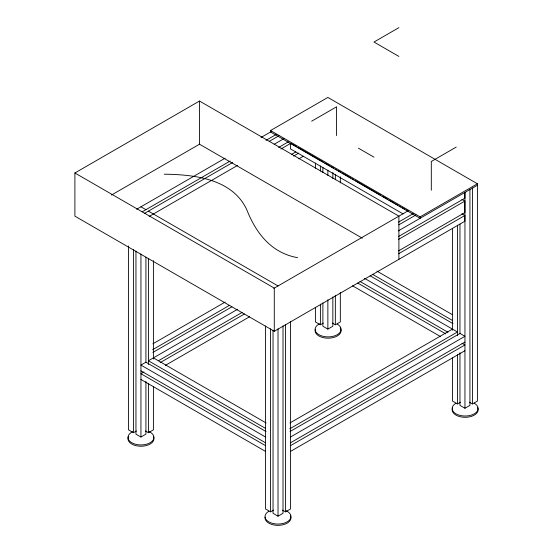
<?xml version="1.0" encoding="UTF-8"?>
<svg xmlns="http://www.w3.org/2000/svg" width="553" height="553" viewBox="0 0 553 553"><rect width="100%" height="100%" fill="white"/><g stroke="black" fill="none" stroke-linecap="round" stroke-linejoin="round"><path stroke-width="0.83" d="M461.873 213.762L464.866 215.483L464.866 221.241L274.281 331.275L74.89 216.154L74.89 172.985L199.509 101.04L398.9 216.154L398.9 259.322M398.9 27.65L373.98 42.042L398.9 56.427M111.457 195.043L199.509 144.209L362.312 238.198M270.541 130.536L420.086 216.873L420.086 218.311L270.541 131.973L270.541 130.536L327.867 97.439L477.412 183.776L477.412 401.063L472.428 403.946L469.435 402.218M136.667 209.269L225.189 158.158M260.981 137.497L271.419 131.469M142.183 211.84L230.172 161.041M265.965 140.379L276.403 134.351M144.679 213.278L232.668 162.478M269.2 141.388L278.892 135.789M311.671 121.183L336.59 106.791L336.59 135.575M149.13 216.465L237.652 165.354M274.184 144.264L283.876 138.665M278.657 147.437L288.355 141.838M280.896 149.02L290.588 143.427M291.334 154.508L295.807 151.923M293.574 156.098L298.793 153.084M298.793 158.835L303.265 156.257M456.225 147.084L431.305 161.476L431.305 190.253M152.87 343.814L225.189 302.056M152.635 349.703L229.433 305.367M152.891 352.434L231.921 306.804M237.652 309.251L148.418 360.77L265.571 428.416M273.749 288.41L408.432 210.652M158.621 360.639L242.124 312.424M398.513 222.133L413.416 213.527M143.932 371.996L140.939 373.724L265.558 445.67M160.114 362.657L244.364 314.014M398.768 224.864L415.911 214.972M420.086 216.873L477.412 183.776M165.333 365.395L249.583 316.758M398.25 230.919L477.412 185.22M398.54 236.511L464.866 198.216L464.866 192.465M398.54 239.387L464.866 201.098L464.866 212.608L398.54 250.903M398.54 253.779L464.866 215.483M128.476 245.94L128.476 429.847L133.46 432.723L136.453 430.994M315.404 307.247L315.404 321.922L320.394 324.798L323.381 323.076M135.955 251.124L135.955 434.16L140.939 437.036L145.923 434.16L145.923 381.494M145.425 430.994L148.418 432.723L153.402 429.847L153.402 386.678M322.883 302.926L322.883 326.242L327.867 329.118L332.851 326.242L332.851 296.885M332.353 323.076L335.346 324.798L340.33 321.922L340.33 292.565M289.952 422.955L452.485 329.118M289.717 428.845L457.469 331.994L364.434 278.277M289.972 431.575L459.965 333.431L464.949 336.314L290.484 437.036M290.484 442.794L464.949 342.065M290.484 445.67L464.949 344.948L461.955 343.219M290.484 451.428L464.949 350.699M265.558 325.952L265.558 508.988L270.541 511.864L273.535 510.136M452.485 357.895L452.485 401.063L457.469 403.946L460.462 402.218M273.037 330.265L273.037 513.302L278.021 516.184L283.005 513.302L283.005 325.952M282.507 510.136L285.5 511.864L290.484 508.988L290.484 321.632M459.965 352.717L459.965 405.384L464.949 408.259L469.932 405.384L469.932 189.534M164.234 174.209C194.227 174.527 232.474 178.819 246.742 209.663C256.032 233.138 271.157 252.921 297.569 257.677M461.873 199.37L464.866 201.098M358.42 148.176L373.98 157.156M291.196 143.545L296.422 146.566M297.915 147.423L323.284 162.07M324.777 162.935L330.003 165.948M331.496 166.812L333.736 168.105M335.222 168.969L336.715 169.826M338.208 170.69L340.448 171.983M341.941 172.84L350.892 178.011M352.385 178.875L353.879 179.739M355.372 180.596L380.747 195.244M382.234 196.108L387.459 199.121M388.953 199.986L394.178 202.999M395.671 203.863L397.904 205.156M399.397 206.02L400.89 206.877M402.384 207.741L404.623 209.034M406.116 209.898L407.609 210.755M403.13 213.928L290.449 148.875L290.449 143.116M376.897 271.081L452.264 314.595M372.66 274.392L452.499 320.491M370.164 275.829L452.997 323.65M359.955 281.449L448.013 332.284M357.715 283.032L445.773 333.874M352.496 285.777L440.547 336.611M140.939 206.801L145.923 209.677M148.418 211.122L278.021 285.942M74.89 172.985L274.281 288.106L274.281 331.275M153.402 357.895L266.083 422.948M266.069 431.575L145.923 362.215L140.939 365.091L265.558 437.036M140.939 370.849L265.558 442.794M140.939 379.482L265.558 451.428M472.428 188.096L472.428 403.946M464.949 192.409L464.949 408.259M459.965 224.069L459.965 333.722M457.469 225.223L457.469 335.733M457.469 354.729L457.469 403.946M452.485 228.389L452.485 330.265M340.33 176.87L340.33 182.919M335.346 174.568L335.346 179.753M335.346 295.447L335.346 324.798M332.851 172.557L332.851 178.598M327.867 170.255L327.867 175.432M327.867 299.761L327.867 329.118M322.883 167.372L322.883 172.557M320.394 165.935L320.394 171.119M320.394 304.081L320.394 324.798M315.404 163.059L315.404 168.236M285.5 324.507L285.5 511.864M278.021 328.828L278.021 516.184M270.541 328.828L270.541 511.864M199.509 101.04L199.509 144.209M153.402 260.622L153.402 359.049M148.418 258.32L148.418 364.517M148.418 383.512L148.418 432.723M145.923 257.166L145.923 362.498M140.939 254L140.939 437.036M133.46 249.686L133.46 432.723M337.302 324.12A12.975 7.493 0 0 1 337.067 334.814A12.975 7.493 0 0 1 318.563 334.482A12.975 7.493 0 0 1 319.475 323.809M340.192 327.984A12.975 7.493 0 0 1 329.222 338.159A12.975 7.493 0 0 1 315.369 329.229M149.096 431.617A12.975 7.493 0 0 1 150.499 442.524A12.975 7.493 0 0 1 131.559 442.621A12.975 7.493 0 0 1 132.637 431.699M153.388 436.6A12.975 7.493 0 0 1 141.077 446.236A12.975 7.493 0 0 1 128.448 436.746M474.28 403.206A12.975 7.493 0 0 1 474.336 413.803A12.975 7.493 0 0 1 455.99 413.838A12.975 7.493 0 0 1 455.928 403.241M477.571 407.672A12.975 7.493 0 0 1 465.26 417.301A12.975 7.493 0 0 1 452.63 407.81M286.205 510.772A12.975 7.493 0 0 1 287.74 521.507A12.975 7.493 0 0 1 269.104 522.025A12.975 7.493 0 0 1 268.841 511.255M290.491 515.859A12.975 7.493 0 0 1 279.044 525.329A12.975 7.493 0 0 1 265.087 517.062"/></g></svg>
